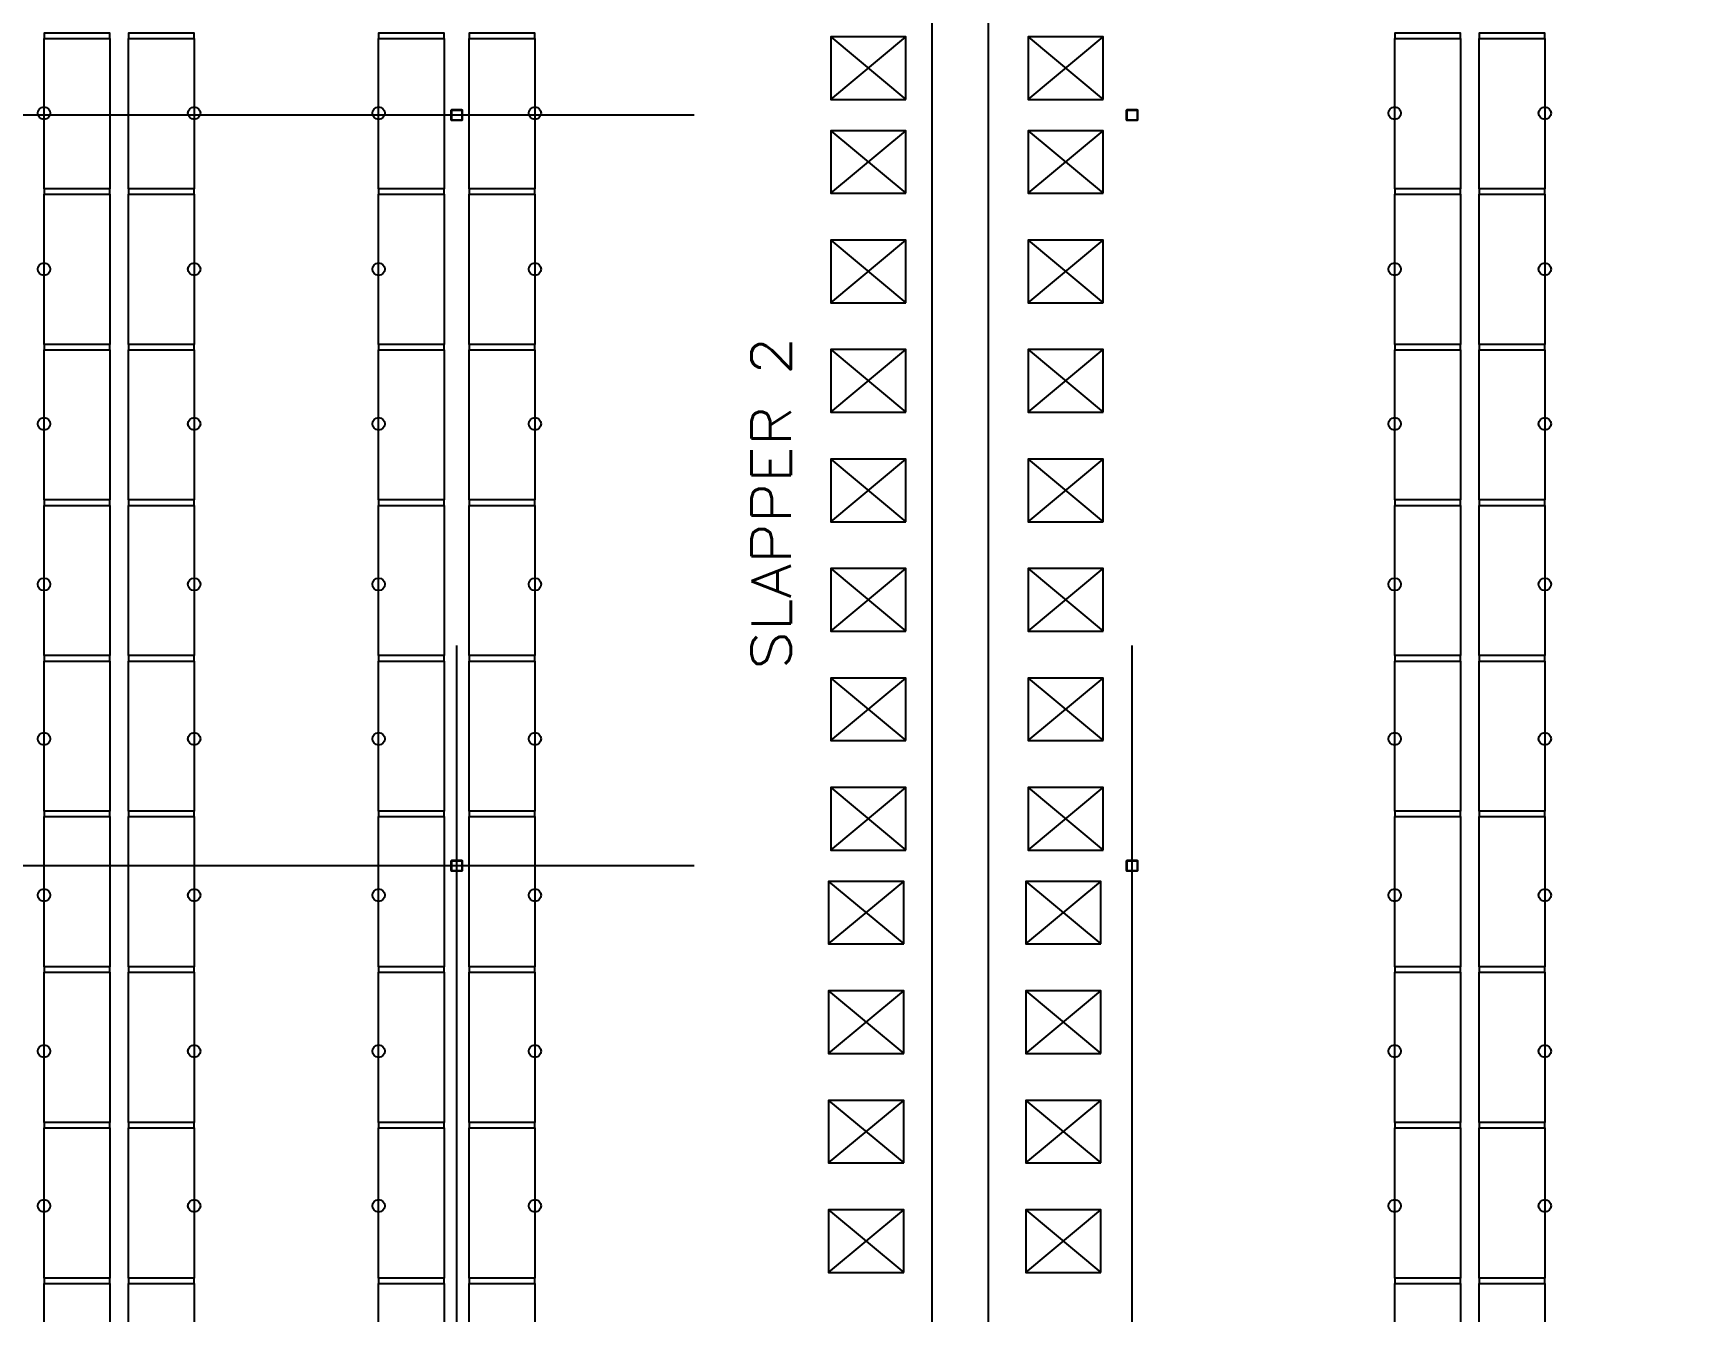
# Model space of a CAD drawing. Header units: millimetres. Extents: x 626570 to 643256, y 6233 to 11343.
# Drawn here: x 634601 to 635661, y 8201 to 9019 of the extents above; entities that cross this region are included whole.
import ezdxf

# ---------------------------------------------------------------- set-up
doc = ezdxf.new("R2010")
doc.units = ezdxf.units.MM
doc.header["$LTSCALE"] = 4000
doc.header["$MEASUREMENT"] = 0
doc.linetypes.add('DASHDOT', pattern=[1, 0.5, -0.25, 0, -0.25])
for name, color, linetype in [('45', 4, 'CONTINUOUS'), ('BEAMS', 170, 'CONTINUOUS'), ('DEPAL2', 4, 'CONTINUOUS'), ('FRAMES', 170, 'CONTINUOUS'), ('LIGHTS', 50, 'CONTINUOUS'), ('MASTERFOUNDATION_1', 4, 'DASHDOT'), ('MASTERFOUNDATION_25', 7, 'CONTINUOUS'), ('TEXT-RED', 4, 'CONTINUOUS')]:
    doc.layers.add(name, color=color, linetype=linetype)
doc.styles.add('F0', font='romans.shx', dxfattribs={"height": 0.2})

msp = doc.modelspace()

# ---------------------------------------------------------------- linework, layer by layer
at = {"layer": '45', "linetype": 'Continuous'}
for p, q in [((635111.2, 9016.6), (635159.2, 8976.6)), ((635111.2, 8976.6), (635159.2, 9016.6)), ((635237.4, 9016.6), (635285.4, 8976.6)), ((635237.4, 8976.6), (635285.4, 9016.6)), ((635111.2, 8956.6), (635159.2, 8916.6)), ((635111.2, 8916.6), (635159.2, 8956.6)), ((635237.4, 8956.6), (635285.4, 8916.6)), ((635237.4, 8916.6), (635285.4, 8956.6)), ((635111.2, 8886.6), (635159.2, 8846.6)), ((635111.2, 8846.6), (635159.2, 8886.6)), ((635237.4, 8886.6), (635285.4, 8846.6)), ((635237.4, 8846.6), (635285.4, 8886.6)), ((635111.2, 8816.6), (635159.2, 8776.6)), ((635111.2, 8776.6), (635159.2, 8816.6)), ((635237.4, 8816.6), (635285.4, 8776.6)), ((635237.4, 8776.6), (635285.4, 8816.6)), ((635111.2, 8746.6), (635159.2, 8706.6)), ((635111.2, 8706.6), (635159.2, 8746.6)), ((635237.4, 8746.6), (635285.4, 8706.6)), ((635237.4, 8706.6), (635285.4, 8746.6)), ((635111.2, 8676.6), (635159.2, 8636.6)), ((635111.2, 8636.6), (635159.2, 8676.6)), ((635237.4, 8676.6), (635285.4, 8636.6)), ((635237.4, 8636.6), (635285.4, 8676.6)), ((635111.2, 8606.6), (635159.2, 8566.6)), ((635111.2, 8566.6), (635159.2, 8606.6)), ((635237.4, 8606.6), (635285.4, 8566.6)), ((635237.4, 8566.6), (635285.4, 8606.6)), ((635111.2, 8536.6), (635159.2, 8496.6)), ((635111.2, 8496.6), (635159.2, 8536.6)), ((635237.4, 8536.6), (635285.4, 8496.6)), ((635237.4, 8496.6), (635285.4, 8536.6)), ((635109.8, 8476.6), (635157.8, 8436.6)), ((635109.8, 8436.6), (635157.8, 8476.6)), ((635236, 8476.6), (635284, 8436.6)), ((635236, 8436.6), (635284, 8476.6)), ((635109.8, 8406.6), (635157.8, 8366.6)), ((635109.8, 8366.6), (635157.8, 8406.6)), ((635236, 8406.6), (635284, 8366.6)), ((635236, 8366.6), (635284, 8406.6)), ((635109.8, 8336.6), (635157.8, 8296.6)), ((635109.8, 8296.6), (635157.8, 8336.6)), ((635236, 8336.6), (635284, 8296.6)), ((635236, 8296.6), (635284, 8336.6)), ((635109.8, 8266.6), (635157.8, 8226.6)), ((635109.8, 8226.6), (635157.8, 8266.6)), ((635236, 8266.6), (635284, 8226.6)), ((635236, 8226.6), (635284, 8266.6))]:
    msp.add_line(p, q, dxfattribs=at)
at = {"layer": '45', "linetype": 'Continuous', "flags": 128}
for points in [[(635159.2, 8976.6), (635159.2, 9016.6), (635111.2, 9016.6), (635111.2, 8976.6), (635159.2, 8976.6)], [(635285.4, 8976.6), (635285.4, 9016.6), (635237.4, 9016.6), (635237.4, 8976.6), (635285.4, 8976.6)], [(635159.2, 8916.6), (635159.2, 8956.6), (635111.2, 8956.6), (635111.2, 8916.6), (635159.2, 8916.6)], [(635285.4, 8916.6), (635285.4, 8956.6), (635237.4, 8956.6), (635237.4, 8916.6), (635285.4, 8916.6)], [(635159.2, 8846.6), (635159.2, 8886.6), (635111.2, 8886.6), (635111.2, 8846.6), (635159.2, 8846.6)], [(635285.4, 8846.6), (635285.4, 8886.6), (635237.4, 8886.6), (635237.4, 8846.6), (635285.4, 8846.6)], [(635159.2, 8776.6), (635159.2, 8816.6), (635111.2, 8816.6), (635111.2, 8776.6), (635159.2, 8776.6)], [(635285.4, 8776.6), (635285.4, 8816.6), (635237.4, 8816.6), (635237.4, 8776.6), (635285.4, 8776.6)], [(635159.2, 8706.6), (635159.2, 8746.6), (635111.2, 8746.6), (635111.2, 8706.6), (635159.2, 8706.6)], [(635285.4, 8706.6), (635285.4, 8746.6), (635237.4, 8746.6), (635237.4, 8706.6), (635285.4, 8706.6)], [(635159.2, 8636.6), (635159.2, 8676.6), (635111.2, 8676.6), (635111.2, 8636.6), (635159.2, 8636.6)], [(635285.4, 8636.6), (635285.4, 8676.6), (635237.4, 8676.6), (635237.4, 8636.6), (635285.4, 8636.6)], [(635159.2, 8566.6), (635159.2, 8606.6), (635111.2, 8606.6), (635111.2, 8566.6), (635159.2, 8566.6)], [(635285.4, 8566.6), (635285.4, 8606.6), (635237.4, 8606.6), (635237.4, 8566.6), (635285.4, 8566.6)], [(635159.2, 8496.6), (635159.2, 8536.6), (635111.2, 8536.6), (635111.2, 8496.6), (635159.2, 8496.6)], [(635285.4, 8496.6), (635285.4, 8536.6), (635237.4, 8536.6), (635237.4, 8496.6), (635285.4, 8496.6)], [(635157.8, 8436.6), (635157.8, 8476.6), (635109.8, 8476.6), (635109.8, 8436.6), (635157.8, 8436.6)], [(635284, 8436.6), (635284, 8476.6), (635236, 8476.6), (635236, 8436.6), (635284, 8436.6)], [(635157.8, 8366.6), (635157.8, 8406.6), (635109.8, 8406.6), (635109.8, 8366.6), (635157.8, 8366.6)], [(635284, 8366.6), (635284, 8406.6), (635236, 8406.6), (635236, 8366.6), (635284, 8366.6)], [(635157.8, 8296.6), (635157.8, 8336.6), (635109.8, 8336.6), (635109.8, 8296.6), (635157.8, 8296.6)], [(635284, 8296.6), (635284, 8336.6), (635236, 8336.6), (635236, 8296.6), (635284, 8296.6)], [(635157.8, 8226.6), (635157.8, 8266.6), (635109.8, 8266.6), (635109.8, 8226.6), (635157.8, 8226.6)], [(635284, 8226.6), (635284, 8266.6), (635236, 8266.6), (635236, 8226.6), (635284, 8226.6)]]:
    msp.add_lwpolyline(points, close=True, dxfattribs=at)
at = {"layer": 'BEAMS', "linetype": 'Continuous'}
for p, q in [((634607.9, 8919.5), (634607.9, 9015.5)), ((634649.9, 9015.5), (634649.9, 8919.5)), ((634661.9, 8919.5), (634661.9, 9015.5)), ((634703.9, 9015.5), (634703.9, 8919.5)), ((634821.9, 8919.5), (634821.9, 9015.5)), ((634863.9, 9015.5), (634863.9, 8919.5)), ((634879.9, 8919.5), (634879.9, 9015.5)), ((634921.9, 9015.5), (634921.9, 8919.5)), ((635471.9, 8919.5), (635471.9, 9015.5)), ((635513.9, 9015.5), (635513.9, 8919.5)), ((635525.9, 8919.5), (635525.9, 9015.5)), ((635567.9, 9015.5), (635567.9, 8919.5)), ((634607.9, 8820), (634607.9, 8916)), ((634649.9, 8916), (634649.9, 8820)), ((634661.9, 8820), (634661.9, 8916)), ((634703.9, 8916), (634703.9, 8820)), ((634821.9, 8820), (634821.9, 8916)), ((634863.9, 8916), (634863.9, 8820)), ((634879.9, 8820), (634879.9, 8916)), ((634921.9, 8916), (634921.9, 8820)), ((635471.9, 8820), (635471.9, 8916)), ((635513.9, 8916), (635513.9, 8820)), ((635525.9, 8820), (635525.9, 8916)), ((635567.9, 8916), (635567.9, 8820)), ((634607.9, 8720.5), (634607.9, 8816.5)), ((634649.9, 8816.5), (634649.9, 8720.5)), ((634661.9, 8720.5), (634661.9, 8816.5)), ((634703.9, 8816.5), (634703.9, 8720.5)), ((634821.9, 8720.5), (634821.9, 8816.5)), ((634863.9, 8816.5), (634863.9, 8720.5)), ((634879.9, 8720.5), (634879.9, 8816.5)), ((634921.9, 8816.5), (634921.9, 8720.5)), ((635471.9, 8720.5), (635471.9, 8816.5)), ((635513.9, 8816.5), (635513.9, 8720.5)), ((635525.9, 8720.5), (635525.9, 8816.5)), ((635567.9, 8816.5), (635567.9, 8720.5)), ((634607.9, 8621), (634607.9, 8717)), ((634649.9, 8717), (634649.9, 8621)), ((634661.9, 8621), (634661.9, 8717)), ((634703.9, 8717), (634703.9, 8621)), ((634821.9, 8621), (634821.9, 8717)), ((634863.9, 8717), (634863.9, 8621)), ((634879.9, 8621), (634879.9, 8717)), ((634921.9, 8717), (634921.9, 8621)), ((635471.9, 8621), (635471.9, 8717)), ((635513.9, 8717), (635513.9, 8621)), ((635525.9, 8621), (635525.9, 8717)), ((635567.9, 8717), (635567.9, 8621)), ((634607.9, 8521.5), (634607.9, 8617.5)), ((634649.9, 8617.5), (634649.9, 8521.5)), ((634661.9, 8521.5), (634661.9, 8617.5)), ((634703.9, 8617.5), (634703.9, 8521.5)), ((634821.9, 8521.5), (634821.9, 8617.5)), ((634863.9, 8617.5), (634863.9, 8521.5)), ((634879.9, 8521.5), (634879.9, 8617.5)), ((634921.9, 8617.5), (634921.9, 8521.5)), ((635471.9, 8521.5), (635471.9, 8617.5)), ((635513.9, 8617.5), (635513.9, 8521.5)), ((635525.9, 8521.5), (635525.9, 8617.5)), ((635567.9, 8617.5), (635567.9, 8521.5)), ((634607.9, 8422), (634607.9, 8518)), ((634649.9, 8518), (634649.9, 8422)), ((634661.9, 8422), (634661.9, 8518)), ((634703.9, 8518), (634703.9, 8422)), ((634821.9, 8422), (634821.9, 8518)), ((634863.9, 8518), (634863.9, 8422)), ((634879.9, 8422), (634879.9, 8518)), ((634921.9, 8518), (634921.9, 8422)), ((635471.9, 8422), (635471.9, 8518)), ((635513.9, 8518), (635513.9, 8422)), ((635525.9, 8422), (635525.9, 8518)), ((635567.9, 8518), (635567.9, 8422)), ((634607.9, 8322.5), (634607.9, 8418.5)), ((634649.9, 8418.5), (634649.9, 8322.5)), ((634661.9, 8322.5), (634661.9, 8418.5)), ((634703.9, 8418.5), (634703.9, 8322.5)), ((634821.9, 8322.5), (634821.9, 8418.5)), ((634863.9, 8418.5), (634863.9, 8322.5)), ((634879.9, 8322.5), (634879.9, 8418.5)), ((634921.9, 8418.5), (634921.9, 8322.5)), ((635471.9, 8322.5), (635471.9, 8418.5)), ((635513.9, 8418.5), (635513.9, 8322.5)), ((635525.9, 8322.5), (635525.9, 8418.5)), ((635567.9, 8418.5), (635567.9, 8322.5)), ((634607.9, 8223), (634607.9, 8319)), ((634649.9, 8319), (634649.9, 8223)), ((634661.9, 8223), (634661.9, 8319)), ((634703.9, 8319), (634703.9, 8223)), ((634821.9, 8223), (634821.9, 8319)), ((634863.9, 8319), (634863.9, 8223)), ((634879.9, 8223), (634879.9, 8319)), ((634921.9, 8319), (634921.9, 8223)), ((635471.9, 8223), (635471.9, 8319)), ((635513.9, 8319), (635513.9, 8223)), ((635525.9, 8223), (635525.9, 8319)), ((635567.9, 8319), (635567.9, 8223)), ((634607.9, 8123.5), (634607.9, 8219.5)), ((634649.9, 8219.5), (634649.9, 8123.5)), ((634661.9, 8123.5), (634661.9, 8219.5)), ((634703.9, 8219.5), (634703.9, 8123.5)), ((634821.9, 8123.5), (634821.9, 8219.5)), ((634863.9, 8219.5), (634863.9, 8123.5)), ((634879.9, 8123.5), (634879.9, 8219.5)), ((634921.9, 8219.5), (634921.9, 8123.5)), ((635471.9, 8123.5), (635471.9, 8219.5)), ((635513.9, 8219.5), (635513.9, 8123.5)), ((635525.9, 8123.5), (635525.9, 8219.5)), ((635567.9, 8219.5), (635567.9, 8123.5))]:
    msp.add_line(p, q, dxfattribs=at)
at = {"layer": 'DEPAL2', "ltscale": 0.25}
for p, q in [((635175.8, 9644.8), (635175.8, 7937.8)), ((635212, 7937.8), (635212, 9644.8))]:
    msp.add_line(p, q, dxfattribs=at)
at = {"layer": 'FRAMES', "linetype": 'Continuous', "flags": 128}
for points in [[(634607.9, 9015.5), (634649.9, 9015.5), (634649.9, 9019), (634607.9, 9019), (634607.9, 9015.5)], [(634661.9, 9015.5), (634703.9, 9015.5), (634703.9, 9019), (634661.9, 9019), (634661.9, 9015.5)], [(634821.9, 9015.5), (634863.9, 9015.5), (634863.9, 9019), (634821.9, 9019), (634821.9, 9015.5)], [(634879.9, 9015.5), (634921.9, 9015.5), (634921.9, 9019), (634879.9, 9019), (634879.9, 9015.5)], [(635471.9, 9015.5), (635513.9, 9015.5), (635513.9, 9019), (635471.9, 9019), (635471.9, 9015.5)], [(635525.9, 9015.5), (635567.9, 9015.5), (635567.9, 9019), (635525.9, 9019), (635525.9, 9015.5)], [(634607.9, 8916), (634649.9, 8916), (634649.9, 8919.5), (634607.9, 8919.5), (634607.9, 8916)], [(634661.9, 8916), (634703.9, 8916), (634703.9, 8919.5), (634661.9, 8919.5), (634661.9, 8916)], [(634821.9, 8916), (634863.9, 8916), (634863.9, 8919.5), (634821.9, 8919.5), (634821.9, 8916)], [(634879.9, 8916), (634921.9, 8916), (634921.9, 8919.5), (634879.9, 8919.5), (634879.9, 8916)], [(635471.9, 8916), (635513.9, 8916), (635513.9, 8919.5), (635471.9, 8919.5), (635471.9, 8916)], [(635525.9, 8916), (635567.9, 8916), (635567.9, 8919.5), (635525.9, 8919.5), (635525.9, 8916)], [(634607.9, 8816.5), (634649.9, 8816.5), (634649.9, 8820), (634607.9, 8820), (634607.9, 8816.5)], [(634661.9, 8816.5), (634703.9, 8816.5), (634703.9, 8820), (634661.9, 8820), (634661.9, 8816.5)], [(634821.9, 8816.5), (634863.9, 8816.5), (634863.9, 8820), (634821.9, 8820), (634821.9, 8816.5)], [(634879.9, 8816.5), (634921.9, 8816.5), (634921.9, 8820), (634879.9, 8820), (634879.9, 8816.5)], [(635471.9, 8816.5), (635513.9, 8816.5), (635513.9, 8820), (635471.9, 8820), (635471.9, 8816.5)], [(635525.9, 8816.5), (635567.9, 8816.5), (635567.9, 8820), (635525.9, 8820), (635525.9, 8816.5)], [(634607.9, 8717), (634649.9, 8717), (634649.9, 8720.5), (634607.9, 8720.5), (634607.9, 8717)], [(634661.9, 8717), (634703.9, 8717), (634703.9, 8720.5), (634661.9, 8720.5), (634661.9, 8717)], [(634821.9, 8717), (634863.9, 8717), (634863.9, 8720.5), (634821.9, 8720.5), (634821.9, 8717)], [(634879.9, 8717), (634921.9, 8717), (634921.9, 8720.5), (634879.9, 8720.5), (634879.9, 8717)], [(635471.9, 8717), (635513.9, 8717), (635513.9, 8720.5), (635471.9, 8720.5), (635471.9, 8717)], [(635525.9, 8717), (635567.9, 8717), (635567.9, 8720.5), (635525.9, 8720.5), (635525.9, 8717)], [(634607.9, 8617.5), (634649.9, 8617.5), (634649.9, 8621), (634607.9, 8621), (634607.9, 8617.5)], [(634661.9, 8617.5), (634703.9, 8617.5), (634703.9, 8621), (634661.9, 8621), (634661.9, 8617.5)], [(634821.9, 8617.5), (634863.9, 8617.5), (634863.9, 8621), (634821.9, 8621), (634821.9, 8617.5)], [(634879.9, 8617.5), (634921.9, 8617.5), (634921.9, 8621), (634879.9, 8621), (634879.9, 8617.5)], [(635471.9, 8617.5), (635513.9, 8617.5), (635513.9, 8621), (635471.9, 8621), (635471.9, 8617.5)], [(635525.9, 8617.5), (635567.9, 8617.5), (635567.9, 8621), (635525.9, 8621), (635525.9, 8617.5)], [(634607.9, 8518), (634649.9, 8518), (634649.9, 8521.5), (634607.9, 8521.5), (634607.9, 8518)], [(634661.9, 8518), (634703.9, 8518), (634703.9, 8521.5), (634661.9, 8521.5), (634661.9, 8518)], [(634821.9, 8518), (634863.9, 8518), (634863.9, 8521.5), (634821.9, 8521.5), (634821.9, 8518)], [(634879.9, 8518), (634921.9, 8518), (634921.9, 8521.5), (634879.9, 8521.5), (634879.9, 8518)], [(635471.9, 8518), (635513.9, 8518), (635513.9, 8521.5), (635471.9, 8521.5), (635471.9, 8518)], [(635525.9, 8518), (635567.9, 8518), (635567.9, 8521.5), (635525.9, 8521.5), (635525.9, 8518)], [(634607.9, 8418.5), (634649.9, 8418.5), (634649.9, 8422), (634607.9, 8422), (634607.9, 8418.5)], [(634661.9, 8418.5), (634703.9, 8418.5), (634703.9, 8422), (634661.9, 8422), (634661.9, 8418.5)], [(634821.9, 8418.5), (634863.9, 8418.5), (634863.9, 8422), (634821.9, 8422), (634821.9, 8418.5)], [(634879.9, 8418.5), (634921.9, 8418.5), (634921.9, 8422), (634879.9, 8422), (634879.9, 8418.5)], [(635471.9, 8418.5), (635513.9, 8418.5), (635513.9, 8422), (635471.9, 8422), (635471.9, 8418.5)], [(635525.9, 8418.5), (635567.9, 8418.5), (635567.9, 8422), (635525.9, 8422), (635525.9, 8418.5)], [(634607.9, 8319), (634649.9, 8319), (634649.9, 8322.5), (634607.9, 8322.5), (634607.9, 8319)], [(634661.9, 8319), (634703.9, 8319), (634703.9, 8322.5), (634661.9, 8322.5), (634661.9, 8319)], [(634821.9, 8319), (634863.9, 8319), (634863.9, 8322.5), (634821.9, 8322.5), (634821.9, 8319)], [(634879.9, 8319), (634921.9, 8319), (634921.9, 8322.5), (634879.9, 8322.5), (634879.9, 8319)], [(635471.9, 8319), (635513.9, 8319), (635513.9, 8322.5), (635471.9, 8322.5), (635471.9, 8319)], [(635525.9, 8319), (635567.9, 8319), (635567.9, 8322.5), (635525.9, 8322.5), (635525.9, 8319)], [(634607.9, 8219.5), (634649.9, 8219.5), (634649.9, 8223), (634607.9, 8223), (634607.9, 8219.5)], [(634661.9, 8219.5), (634703.9, 8219.5), (634703.9, 8223), (634661.9, 8223), (634661.9, 8219.5)], [(634821.9, 8219.5), (634863.9, 8219.5), (634863.9, 8223), (634821.9, 8223), (634821.9, 8219.5)], [(634879.9, 8219.5), (634921.9, 8219.5), (634921.9, 8223), (634879.9, 8223), (634879.9, 8219.5)], [(635471.9, 8219.5), (635513.9, 8219.5), (635513.9, 8223), (635471.9, 8223), (635471.9, 8219.5)], [(635525.9, 8219.5), (635567.9, 8219.5), (635567.9, 8223), (635525.9, 8223), (635525.9, 8219.5)]]:
    msp.add_lwpolyline(points, close=True, dxfattribs=at)
at = {"layer": 'LIGHTS'}
for centre in [(634607.9, 8967.8), (634703.9, 8967.8), (634821.9, 8967.8), (634921.9, 8967.8), (635471.9, 8967.8), (635567.9, 8967.8), (634607.9, 8868.1), (634703.9, 8868.1), (634821.9, 8868.1), (634921.9, 8868.1), (635471.9, 8868.1), (635567.9, 8868.1), (634607.9, 8769.2), (634703.9, 8769.2), (634821.9, 8769.2), (634921.9, 8769.2), (635471.9, 8769.2), (635567.9, 8769.2), (634607.9, 8666.6), (634703.9, 8666.6), (634821.9, 8666.6), (634921.9, 8666.6), (635471.9, 8666.6), (635567.9, 8666.6), (634607.9, 8567.8), (634703.9, 8567.8), (634821.9, 8567.8), (634921.9, 8567.8), (635471.9, 8567.8), (635567.9, 8567.8), (634607.9, 8467.8), (634703.9, 8467.8), (634821.9, 8467.8), (634921.9, 8467.8), (635471.9, 8467.8), (635567.9, 8467.8), (634607.9, 8368.1), (634703.9, 8368.1), (634821.9, 8368.1), (634921.9, 8368.1), (635471.9, 8368.1), (635567.9, 8368.1), (634607.9, 8269.2), (634703.9, 8269.2), (634821.9, 8269.2), (634921.9, 8269.2), (635471.9, 8269.2), (635567.9, 8269.2)]:
    msp.add_circle(centre, 3.99, dxfattribs=at)
at = {"layer": 'MASTERFOUNDATION_1', "linetype": 'DASHDOT'}
for p, q in [((634871.9, 6627.5), (634871.9, 11123.2)), ((635303.9, 6627.5), (635303.9, 11123.2)), ((643023.9, 8966.6), (626796.6, 8966.6)), ((643023.9, 8486.6), (626795.2, 8486.6))]:
    msp.add_line(p, q, dxfattribs=at)
at = {"layer": 'MASTERFOUNDATION_25', "linetype": 'Continuous', "flags": 128}
for points in [[(634869, 8970.1), (634874.8, 8970.1), (634874.8, 8970.1), (634874.8, 8970.1), (634874.8, 8970.1), (634874.9, 8970.1), (634874.9, 8970.1), (634874.9, 8970.1), (634874.9, 8970.1), (634874.9, 8970.1), (634875, 8970.1), (634875, 8970.1), (634875, 8970.1), (634875, 8970.1), (634875, 8970), (634875.1, 8970), (634875.1, 8970), (634875.1, 8970), (634875.1, 8970), (634875.1, 8970), (634875.2, 8970), (634875.2, 8970), (634875.2, 8969.9), (634875.2, 8969.9), (634875.2, 8969.9), (634875.2, 8969.9), (634875.2, 8969.9), (634875.3, 8969.9), (634875.3, 8969.9), (634875.3, 8969.8), (634875.3, 8969.8), (634875.3, 8969.8), (634875.3, 8969.8), (634875.3, 8969.8), (634875.3, 8969.7), (634875.3, 8969.7), (634875.4, 8969.7), (634875.4, 8969.7), (634875.4, 8969.7), (634875.4, 8969.6), (634875.4, 8969.6), (634875.4, 8969.6), (634875.4, 8969.6), (634875.4, 8969.6), (634875.4, 8969.5), (634875.4, 8969.5), (634875.4, 8969.5), (634875.4, 8963.7), (634875.4, 8963.7), (634875.4, 8963.7), (634875.4, 8963.7), (634875.4, 8963.6), (634875.4, 8963.6), (634875.4, 8963.6), (634875.4, 8963.6), (634875.4, 8963.6), (634875.4, 8963.5), (634875.4, 8963.5), (634875.3, 8963.5), (634875.3, 8963.5), (634875.3, 8963.5), (634875.3, 8963.4), (634875.3, 8963.4), (634875.3, 8963.4), (634875.3, 8963.4), (634875.3, 8963.4), (634875.3, 8963.3), (634875.2, 8963.3), (634875.2, 8963.3), (634875.2, 8963.3), (634875.2, 8963.3), (634875.2, 8963.3), (634875.2, 8963.3), (634875.2, 8963.2), (634875.1, 8963.2), (634875.1, 8963.2), (634875.1, 8963.2), (634875.1, 8963.2), (634875.1, 8963.2), (634875, 8963.2), (634875, 8963.2), (634875, 8963.2), (634875, 8963.1), (634875, 8963.1), (634874.9, 8963.1), (634874.9, 8963.1), (634874.9, 8963.1), (634874.9, 8963.1), (634874.9, 8963.1), (634874.8, 8963.1), (634874.8, 8963.1), (634874.8, 8963.1), (634874.8, 8963.1), (634869, 8963.1), (634869, 8963.1), (634869, 8963.1), (634869, 8963.1), (634868.9, 8963.1), (634868.9, 8963.1), (634868.9, 8963.1), (634868.9, 8963.1), (634868.8, 8963.1), (634868.8, 8963.1), (634868.8, 8963.1), (634868.8, 8963.2), (634868.8, 8963.2), (634868.7, 8963.2), (634868.7, 8963.2), (634868.7, 8963.2), (634868.7, 8963.2), (634868.7, 8963.2), (634868.7, 8963.2), (634868.6, 8963.2), (634868.6, 8963.3), (634868.6, 8963.3), (634868.6, 8963.3), (634868.6, 8963.3), (634868.6, 8963.3), (634868.5, 8963.3), (634868.5, 8963.3), (634868.5, 8963.4), (634868.5, 8963.4), (634868.5, 8963.4), (634868.5, 8963.4), (634868.5, 8963.4), (634868.5, 8963.5), (634868.4, 8963.5), (634868.4, 8963.5), (634868.4, 8963.5), (634868.4, 8963.5), (634868.4, 8963.6), (634868.4, 8963.6), (634868.4, 8963.6), (634868.4, 8963.6), (634868.4, 8963.6), (634868.4, 8963.7), (634868.4, 8963.7), (634868.4, 8963.7), (634868.4, 8963.7), (634868.4, 8969.5), (634868.4, 8969.5), (634868.4, 8969.5), (634868.4, 8969.6), (634868.4, 8969.6), (634868.4, 8969.6), (634868.4, 8969.6), (634868.4, 8969.6), (634868.4, 8969.7), (634868.4, 8969.7), (634868.4, 8969.7), (634868.4, 8969.7), (634868.4, 8969.7), (634868.5, 8969.8), (634868.5, 8969.8), (634868.5, 8969.8), (634868.5, 8969.8), (634868.5, 8969.8), (634868.5, 8969.9), (634868.5, 8969.9), (634868.5, 8969.9), (634868.6, 8969.9), (634868.6, 8969.9), (634868.6, 8969.9), (634868.6, 8969.9), (634868.6, 8970), (634868.6, 8970), (634868.7, 8970), (634868.7, 8970), (634868.7, 8970), (634868.7, 8970), (634868.7, 8970), (634868.7, 8970), (634868.8, 8970.1), (634868.8, 8970.1), (634868.8, 8970.1), (634868.8, 8970.1), (634868.8, 8970.1), (634868.9, 8970.1), (634868.9, 8970.1), (634868.9, 8970.1), (634868.9, 8970.1), (634869, 8970.1), (634869, 8970.1), (634869, 8970.1), (634869, 8970.1)], [(634869, 8969.8), (634874.8, 8969.8), (634874.8, 8969.8), (634874.8, 8969.8), (634874.8, 8969.8), (634874.8, 8969.8), (634874.8, 8969.8), (634874.8, 8969.8), (634874.8, 8969.8), (634874.9, 8969.8), (634874.9, 8969.8), (634874.9, 8969.8), (634874.9, 8969.8), (634874.9, 8969.8), (634874.9, 8969.8), (634874.9, 8969.8), (634874.9, 8969.8), (634874.9, 8969.7), (634874.9, 8969.7), (634875, 8969.7), (634875, 8969.7), (634875, 8969.7), (634875, 8969.7), (634875, 8969.7), (634875, 8969.7), (634875, 8969.7), (634875, 8969.7), (634875, 8969.7), (634875, 8969.7), (634875, 8969.7), (634875, 8969.7), (634875, 8969.6), (634875, 8969.6), (634875.1, 8969.6), (634875.1, 8969.6), (634875.1, 8969.6), (634875.1, 8969.6), (634875.1, 8969.6), (634875.1, 8969.6), (634875.1, 8969.6), (634875.1, 8969.6), (634875.1, 8969.5), (634875.1, 8969.5), (634875.1, 8969.5), (634875.1, 8969.5), (634875.1, 8969.5), (634875.1, 8969.5), (634875.1, 8963.7), (634875.1, 8963.7), (634875.1, 8963.7), (634875.1, 8963.7), (634875.1, 8963.7), (634875.1, 8963.7), (634875.1, 8963.7), (634875.1, 8963.7), (634875.1, 8963.6), (634875.1, 8963.6), (634875.1, 8963.6), (634875.1, 8963.6), (634875.1, 8963.6), (634875.1, 8963.6), (634875, 8963.6), (634875, 8963.6), (634875, 8963.6), (634875, 8963.6), (634875, 8963.5), (634875, 8963.5), (634875, 8963.5), (634875, 8963.5), (634875, 8963.5), (634875, 8963.5), (634875, 8963.5), (634875, 8963.5), (634875, 8963.5), (634875, 8963.5), (634874.9, 8963.5), (634874.9, 8963.5), (634874.9, 8963.5), (634874.9, 8963.5), (634874.9, 8963.5), (634874.9, 8963.4), (634874.9, 8963.4), (634874.9, 8963.4), (634874.9, 8963.4), (634874.9, 8963.4), (634874.8, 8963.4), (634874.8, 8963.4), (634874.8, 8963.4), (634874.8, 8963.4), (634874.8, 8963.4), (634874.8, 8963.4), (634874.8, 8963.4), (634874.8, 8963.4), (634869, 8963.4), (634869, 8963.4), (634869, 8963.4), (634869, 8963.4), (634869, 8963.4), (634869, 8963.4), (634869, 8963.4), (634868.9, 8963.4), (634868.9, 8963.4), (634868.9, 8963.4), (634868.9, 8963.4), (634868.9, 8963.4), (634868.9, 8963.4), (634868.9, 8963.5), (634868.9, 8963.5), (634868.9, 8963.5), (634868.9, 8963.5), (634868.8, 8963.5), (634868.8, 8963.5), (634868.8, 8963.5), (634868.8, 8963.5), (634868.8, 8963.5), (634868.8, 8963.5), (634868.8, 8963.5), (634868.8, 8963.5), (634868.8, 8963.5), (634868.8, 8963.5), (634868.8, 8963.5), (634868.8, 8963.6), (634868.8, 8963.6), (634868.7, 8963.6), (634868.7, 8963.6), (634868.7, 8963.6), (634868.7, 8963.6), (634868.7, 8963.6), (634868.7, 8963.6), (634868.7, 8963.6), (634868.7, 8963.6), (634868.7, 8963.7), (634868.7, 8963.7), (634868.7, 8963.7), (634868.7, 8963.7), (634868.7, 8963.7), (634868.7, 8963.7), (634868.7, 8963.7), (634868.7, 8963.7), (634868.7, 8969.5), (634868.7, 8969.5), (634868.7, 8969.5), (634868.7, 8969.5), (634868.7, 8969.5), (634868.7, 8969.5), (634868.7, 8969.6), (634868.7, 8969.6), (634868.7, 8969.6), (634868.7, 8969.6), (634868.7, 8969.6), (634868.7, 8969.6), (634868.7, 8969.6), (634868.7, 8969.6), (634868.7, 8969.6), (634868.7, 8969.6), (634868.8, 8969.7), (634868.8, 8969.7), (634868.8, 8969.7), (634868.8, 8969.7), (634868.8, 8969.7), (634868.8, 8969.7), (634868.8, 8969.7), (634868.8, 8969.7), (634868.8, 8969.7), (634868.8, 8969.7), (634868.8, 8969.7), (634868.8, 8969.7), (634868.8, 8969.7), (634868.9, 8969.7), (634868.9, 8969.8), (634868.9, 8969.8), (634868.9, 8969.8), (634868.9, 8969.8), (634868.9, 8969.8), (634868.9, 8969.8), (634868.9, 8969.8), (634868.9, 8969.8), (634868.9, 8969.8), (634869, 8969.8), (634869, 8969.8), (634869, 8969.8), (634869, 8969.8), (634869, 8969.8), (634869, 8969.8), (634869, 8969.8)], [(635301, 8970.1), (635306.8, 8970.1), (635306.8, 8970.1), (635306.8, 8970.1), (635306.8, 8970.1), (635306.9, 8970.1), (635306.9, 8970.1), (635306.9, 8970.1), (635306.9, 8970.1), (635307, 8970.1), (635307, 8970.1), (635307, 8970.1), (635307, 8970.1), (635307, 8970.1), (635307.1, 8970), (635307.1, 8970), (635307.1, 8970), (635307.1, 8970), (635307.1, 8970), (635307.1, 8970), (635307.2, 8970), (635307.2, 8970), (635307.2, 8969.9), (635307.2, 8969.9), (635307.2, 8969.9), (635307.2, 8969.9), (635307.3, 8969.9), (635307.3, 8969.9), (635307.3, 8969.9), (635307.3, 8969.8), (635307.3, 8969.8), (635307.3, 8969.8), (635307.3, 8969.8), (635307.3, 8969.8), (635307.3, 8969.7), (635307.4, 8969.7), (635307.4, 8969.7), (635307.4, 8969.7), (635307.4, 8969.7), (635307.4, 8969.6), (635307.4, 8969.6), (635307.4, 8969.6), (635307.4, 8969.6), (635307.4, 8969.6), (635307.4, 8969.5), (635307.4, 8969.5), (635307.4, 8969.5), (635307.4, 8963.7), (635307.4, 8963.7), (635307.4, 8963.7), (635307.4, 8963.7), (635307.4, 8963.6), (635307.4, 8963.6), (635307.4, 8963.6), (635307.4, 8963.6), (635307.4, 8963.6), (635307.4, 8963.5), (635307.4, 8963.5), (635307.4, 8963.5), (635307.3, 8963.5), (635307.3, 8963.5), (635307.3, 8963.4), (635307.3, 8963.4), (635307.3, 8963.4), (635307.3, 8963.4), (635307.3, 8963.4), (635307.3, 8963.3), (635307.3, 8963.3), (635307.2, 8963.3), (635307.2, 8963.3), (635307.2, 8963.3), (635307.2, 8963.3), (635307.2, 8963.3), (635307.2, 8963.2), (635307.1, 8963.2), (635307.1, 8963.2), (635307.1, 8963.2), (635307.1, 8963.2), (635307.1, 8963.2), (635307.1, 8963.2), (635307, 8963.2), (635307, 8963.2), (635307, 8963.1), (635307, 8963.1), (635307, 8963.1), (635306.9, 8963.1), (635306.9, 8963.1), (635306.9, 8963.1), (635306.9, 8963.1), (635306.8, 8963.1), (635306.8, 8963.1), (635306.8, 8963.1), (635306.8, 8963.1), (635301, 8963.1), (635301, 8963.1), (635301, 8963.1), (635301, 8963.1), (635300.9, 8963.1), (635300.9, 8963.1), (635300.9, 8963.1), (635300.9, 8963.1), (635300.9, 8963.1), (635300.8, 8963.1), (635300.8, 8963.1), (635300.8, 8963.2), (635300.8, 8963.2), (635300.8, 8963.2), (635300.7, 8963.2), (635300.7, 8963.2), (635300.7, 8963.2), (635300.7, 8963.2), (635300.7, 8963.2), (635300.6, 8963.2), (635300.6, 8963.3), (635300.6, 8963.3), (635300.6, 8963.3), (635300.6, 8963.3), (635300.6, 8963.3), (635300.5, 8963.3), (635300.5, 8963.3), (635300.5, 8963.4), (635300.5, 8963.4), (635300.5, 8963.4), (635300.5, 8963.4), (635300.5, 8963.4), (635300.5, 8963.5), (635300.5, 8963.5), (635300.4, 8963.5), (635300.4, 8963.5), (635300.4, 8963.5), (635300.4, 8963.6), (635300.4, 8963.6), (635300.4, 8963.6), (635300.4, 8963.6), (635300.4, 8963.6), (635300.4, 8963.7), (635300.4, 8963.7), (635300.4, 8963.7), (635300.4, 8963.7), (635300.4, 8969.5), (635300.4, 8969.5), (635300.4, 8969.5), (635300.4, 8969.6), (635300.4, 8969.6), (635300.4, 8969.6), (635300.4, 8969.6), (635300.4, 8969.6), (635300.4, 8969.7), (635300.4, 8969.7), (635300.4, 8969.7), (635300.4, 8969.7), (635300.5, 8969.7), (635300.5, 8969.8), (635300.5, 8969.8), (635300.5, 8969.8), (635300.5, 8969.8), (635300.5, 8969.8), (635300.5, 8969.9), (635300.5, 8969.9), (635300.5, 8969.9), (635300.6, 8969.9), (635300.6, 8969.9), (635300.6, 8969.9), (635300.6, 8969.9), (635300.6, 8970), (635300.6, 8970), (635300.7, 8970), (635300.7, 8970), (635300.7, 8970), (635300.7, 8970), (635300.7, 8970), (635300.8, 8970), (635300.8, 8970.1), (635300.8, 8970.1), (635300.8, 8970.1), (635300.8, 8970.1), (635300.9, 8970.1), (635300.9, 8970.1), (635300.9, 8970.1), (635300.9, 8970.1), (635300.9, 8970.1), (635301, 8970.1), (635301, 8970.1), (635301, 8970.1), (635301, 8970.1)], [(635301, 8969.8), (635306.8, 8969.8), (635306.8, 8969.8), (635306.8, 8969.8), (635306.8, 8969.8), (635306.8, 8969.8), (635306.8, 8969.8), (635306.8, 8969.8), (635306.9, 8969.8), (635306.9, 8969.8), (635306.9, 8969.8), (635306.9, 8969.8), (635306.9, 8969.8), (635306.9, 8969.8), (635306.9, 8969.8), (635306.9, 8969.8), (635306.9, 8969.8), (635306.9, 8969.7), (635307, 8969.7), (635307, 8969.7), (635307, 8969.7), (635307, 8969.7), (635307, 8969.7), (635307, 8969.7), (635307, 8969.7), (635307, 8969.7), (635307, 8969.7), (635307, 8969.7), (635307, 8969.7), (635307, 8969.7), (635307, 8969.7), (635307, 8969.6), (635307.1, 8969.6), (635307.1, 8969.6), (635307.1, 8969.6), (635307.1, 8969.6), (635307.1, 8969.6), (635307.1, 8969.6), (635307.1, 8969.6), (635307.1, 8969.6), (635307.1, 8969.6), (635307.1, 8969.5), (635307.1, 8969.5), (635307.1, 8969.5), (635307.1, 8969.5), (635307.1, 8969.5), (635307.1, 8969.5), (635307.1, 8963.7), (635307.1, 8963.7), (635307.1, 8963.7), (635307.1, 8963.7), (635307.1, 8963.7), (635307.1, 8963.7), (635307.1, 8963.7), (635307.1, 8963.7), (635307.1, 8963.6), (635307.1, 8963.6), (635307.1, 8963.6), (635307.1, 8963.6), (635307.1, 8963.6), (635307.1, 8963.6), (635307.1, 8963.6), (635307, 8963.6), (635307, 8963.6), (635307, 8963.6), (635307, 8963.5), (635307, 8963.5), (635307, 8963.5), (635307, 8963.5), (635307, 8963.5), (635307, 8963.5), (635307, 8963.5), (635307, 8963.5), (635307, 8963.5), (635307, 8963.5), (635307, 8963.5), (635306.9, 8963.5), (635306.9, 8963.5), (635306.9, 8963.5), (635306.9, 8963.5), (635306.9, 8963.4), (635306.9, 8963.4), (635306.9, 8963.4), (635306.9, 8963.4), (635306.9, 8963.4), (635306.9, 8963.4), (635306.8, 8963.4), (635306.8, 8963.4), (635306.8, 8963.4), (635306.8, 8963.4), (635306.8, 8963.4), (635306.8, 8963.4), (635306.8, 8963.4), (635301, 8963.4), (635301, 8963.4), (635301, 8963.4), (635301, 8963.4), (635301, 8963.4), (635301, 8963.4), (635301, 8963.4), (635300.9, 8963.4), (635300.9, 8963.4), (635300.9, 8963.4), (635300.9, 8963.4), (635300.9, 8963.4), (635300.9, 8963.4), (635300.9, 8963.5), (635300.9, 8963.5), (635300.9, 8963.5), (635300.9, 8963.5), (635300.9, 8963.5), (635300.8, 8963.5), (635300.8, 8963.5), (635300.8, 8963.5), (635300.8, 8963.5), (635300.8, 8963.5), (635300.8, 8963.5), (635300.8, 8963.5), (635300.8, 8963.5), (635300.8, 8963.5), (635300.8, 8963.5), (635300.8, 8963.6), (635300.8, 8963.6), (635300.8, 8963.6), (635300.8, 8963.6), (635300.7, 8963.6), (635300.7, 8963.6), (635300.7, 8963.6), (635300.7, 8963.6), (635300.7, 8963.6), (635300.7, 8963.6), (635300.7, 8963.7), (635300.7, 8963.7), (635300.7, 8963.7), (635300.7, 8963.7), (635300.7, 8963.7), (635300.7, 8963.7), (635300.7, 8963.7), (635300.7, 8963.7), (635300.7, 8969.5), (635300.7, 8969.5), (635300.7, 8969.5), (635300.7, 8969.5), (635300.7, 8969.5), (635300.7, 8969.5), (635300.7, 8969.6), (635300.7, 8969.6), (635300.7, 8969.6), (635300.7, 8969.6), (635300.7, 8969.6), (635300.7, 8969.6), (635300.7, 8969.6), (635300.7, 8969.6), (635300.8, 8969.6), (635300.8, 8969.6), (635300.8, 8969.7), (635300.8, 8969.7), (635300.8, 8969.7), (635300.8, 8969.7), (635300.8, 8969.7), (635300.8, 8969.7), (635300.8, 8969.7), (635300.8, 8969.7), (635300.8, 8969.7), (635300.8, 8969.7), (635300.8, 8969.7), (635300.8, 8969.7), (635300.9, 8969.7), (635300.9, 8969.7), (635300.9, 8969.8), (635300.9, 8969.8), (635300.9, 8969.8), (635300.9, 8969.8), (635300.9, 8969.8), (635300.9, 8969.8), (635300.9, 8969.8), (635300.9, 8969.8), (635300.9, 8969.8), (635301, 8969.8), (635301, 8969.8), (635301, 8969.8), (635301, 8969.8), (635301, 8969.8), (635301, 8969.8), (635301, 8969.8)], [(634869, 8490.1), (634874.8, 8490.1), (634874.8, 8490.1), (634874.8, 8490.1), (634874.8, 8490.1), (634874.9, 8490.1), (634874.9, 8490.1), (634874.9, 8490.1), (634874.9, 8490.1), (634874.9, 8490.1), (634875, 8490.1), (634875, 8490.1), (634875, 8490.1), (634875, 8490.1), (634875, 8490), (634875.1, 8490), (634875.1, 8490), (634875.1, 8490), (634875.1, 8490), (634875.1, 8490), (634875.2, 8490), (634875.2, 8490), (634875.2, 8489.9), (634875.2, 8489.9), (634875.2, 8489.9), (634875.2, 8489.9), (634875.2, 8489.9), (634875.3, 8489.9), (634875.3, 8489.9), (634875.3, 8489.8), (634875.3, 8489.8), (634875.3, 8489.8), (634875.3, 8489.8), (634875.3, 8489.8), (634875.3, 8489.7), (634875.3, 8489.7), (634875.4, 8489.7), (634875.4, 8489.7), (634875.4, 8489.7), (634875.4, 8489.6), (634875.4, 8489.6), (634875.4, 8489.6), (634875.4, 8489.6), (634875.4, 8489.6), (634875.4, 8489.5), (634875.4, 8489.5), (634875.4, 8489.5), (634875.4, 8483.7), (634875.4, 8483.7), (634875.4, 8483.7), (634875.4, 8483.7), (634875.4, 8483.6), (634875.4, 8483.6), (634875.4, 8483.6), (634875.4, 8483.6), (634875.4, 8483.6), (634875.4, 8483.5), (634875.4, 8483.5), (634875.3, 8483.5), (634875.3, 8483.5), (634875.3, 8483.5), (634875.3, 8483.4), (634875.3, 8483.4), (634875.3, 8483.4), (634875.3, 8483.4), (634875.3, 8483.4), (634875.3, 8483.3), (634875.2, 8483.3), (634875.2, 8483.3), (634875.2, 8483.3), (634875.2, 8483.3), (634875.2, 8483.3), (634875.2, 8483.3), (634875.2, 8483.2), (634875.1, 8483.2), (634875.1, 8483.2), (634875.1, 8483.2), (634875.1, 8483.2), (634875.1, 8483.2), (634875, 8483.2), (634875, 8483.2), (634875, 8483.2), (634875, 8483.1), (634875, 8483.1), (634874.9, 8483.1), (634874.9, 8483.1), (634874.9, 8483.1), (634874.9, 8483.1), (634874.9, 8483.1), (634874.8, 8483.1), (634874.8, 8483.1), (634874.8, 8483.1), (634874.8, 8483.1), (634869, 8483.1), (634869, 8483.1), (634869, 8483.1), (634869, 8483.1), (634868.9, 8483.1), (634868.9, 8483.1), (634868.9, 8483.1), (634868.9, 8483.1), (634868.8, 8483.1), (634868.8, 8483.1), (634868.8, 8483.1), (634868.8, 8483.2), (634868.8, 8483.2), (634868.7, 8483.2), (634868.7, 8483.2), (634868.7, 8483.2), (634868.7, 8483.2), (634868.7, 8483.2), (634868.7, 8483.2), (634868.6, 8483.2), (634868.6, 8483.3), (634868.6, 8483.3), (634868.6, 8483.3), (634868.6, 8483.3), (634868.6, 8483.3), (634868.5, 8483.3), (634868.5, 8483.3), (634868.5, 8483.4), (634868.5, 8483.4), (634868.5, 8483.4), (634868.5, 8483.4), (634868.5, 8483.4), (634868.5, 8483.5), (634868.4, 8483.5), (634868.4, 8483.5), (634868.4, 8483.5), (634868.4, 8483.5), (634868.4, 8483.6), (634868.4, 8483.6), (634868.4, 8483.6), (634868.4, 8483.6), (634868.4, 8483.6), (634868.4, 8483.7), (634868.4, 8483.7), (634868.4, 8483.7), (634868.4, 8483.7), (634868.4, 8489.5), (634868.4, 8489.5), (634868.4, 8489.5), (634868.4, 8489.6), (634868.4, 8489.6), (634868.4, 8489.6), (634868.4, 8489.6), (634868.4, 8489.6), (634868.4, 8489.7), (634868.4, 8489.7), (634868.4, 8489.7), (634868.4, 8489.7), (634868.4, 8489.7), (634868.5, 8489.8), (634868.5, 8489.8), (634868.5, 8489.8), (634868.5, 8489.8), (634868.5, 8489.8), (634868.5, 8489.9), (634868.5, 8489.9), (634868.5, 8489.9), (634868.6, 8489.9), (634868.6, 8489.9), (634868.6, 8489.9), (634868.6, 8489.9), (634868.6, 8490), (634868.6, 8490), (634868.7, 8490), (634868.7, 8490), (634868.7, 8490), (634868.7, 8490), (634868.7, 8490), (634868.7, 8490), (634868.8, 8490.1), (634868.8, 8490.1), (634868.8, 8490.1), (634868.8, 8490.1), (634868.8, 8490.1), (634868.9, 8490.1), (634868.9, 8490.1), (634868.9, 8490.1), (634868.9, 8490.1), (634869, 8490.1), (634869, 8490.1), (634869, 8490.1), (634869, 8490.1)], [(634869, 8489.8), (634874.8, 8489.8), (634874.8, 8489.8), (634874.8, 8489.8), (634874.8, 8489.8), (634874.8, 8489.8), (634874.8, 8489.8), (634874.8, 8489.8), (634874.8, 8489.8), (634874.9, 8489.8), (634874.9, 8489.8), (634874.9, 8489.8), (634874.9, 8489.8), (634874.9, 8489.8), (634874.9, 8489.8), (634874.9, 8489.8), (634874.9, 8489.8), (634874.9, 8489.7), (634874.9, 8489.7), (634875, 8489.7), (634875, 8489.7), (634875, 8489.7), (634875, 8489.7), (634875, 8489.7), (634875, 8489.7), (634875, 8489.7), (634875, 8489.7), (634875, 8489.7), (634875, 8489.7), (634875, 8489.7), (634875, 8489.7), (634875, 8489.6), (634875, 8489.6), (634875.1, 8489.6), (634875.1, 8489.6), (634875.1, 8489.6), (634875.1, 8489.6), (634875.1, 8489.6), (634875.1, 8489.6), (634875.1, 8489.6), (634875.1, 8489.6), (634875.1, 8489.5), (634875.1, 8489.5), (634875.1, 8489.5), (634875.1, 8489.5), (634875.1, 8489.5), (634875.1, 8489.5), (634875.1, 8483.7), (634875.1, 8483.7), (634875.1, 8483.7), (634875.1, 8483.7), (634875.1, 8483.7), (634875.1, 8483.7), (634875.1, 8483.7), (634875.1, 8483.7), (634875.1, 8483.6), (634875.1, 8483.6), (634875.1, 8483.6), (634875.1, 8483.6), (634875.1, 8483.6), (634875.1, 8483.6), (634875, 8483.6), (634875, 8483.6), (634875, 8483.6), (634875, 8483.6), (634875, 8483.5), (634875, 8483.5), (634875, 8483.5), (634875, 8483.5), (634875, 8483.5), (634875, 8483.5), (634875, 8483.5), (634875, 8483.5), (634875, 8483.5), (634875, 8483.5), (634874.9, 8483.5), (634874.9, 8483.5), (634874.9, 8483.5), (634874.9, 8483.5), (634874.9, 8483.5), (634874.9, 8483.4), (634874.9, 8483.4), (634874.9, 8483.4), (634874.9, 8483.4), (634874.9, 8483.4), (634874.8, 8483.4), (634874.8, 8483.4), (634874.8, 8483.4), (634874.8, 8483.4), (634874.8, 8483.4), (634874.8, 8483.4), (634874.8, 8483.4), (634874.8, 8483.4), (634869, 8483.4), (634869, 8483.4), (634869, 8483.4), (634869, 8483.4), (634869, 8483.4), (634869, 8483.4), (634869, 8483.4), (634868.9, 8483.4), (634868.9, 8483.4), (634868.9, 8483.4), (634868.9, 8483.4), (634868.9, 8483.4), (634868.9, 8483.4), (634868.9, 8483.5), (634868.9, 8483.5), (634868.9, 8483.5), (634868.9, 8483.5), (634868.8, 8483.5), (634868.8, 8483.5), (634868.8, 8483.5), (634868.8, 8483.5), (634868.8, 8483.5), (634868.8, 8483.5), (634868.8, 8483.5), (634868.8, 8483.5), (634868.8, 8483.5), (634868.8, 8483.5), (634868.8, 8483.5), (634868.8, 8483.6), (634868.8, 8483.6), (634868.7, 8483.6), (634868.7, 8483.6), (634868.7, 8483.6), (634868.7, 8483.6), (634868.7, 8483.6), (634868.7, 8483.6), (634868.7, 8483.6), (634868.7, 8483.6), (634868.7, 8483.7), (634868.7, 8483.7), (634868.7, 8483.7), (634868.7, 8483.7), (634868.7, 8483.7), (634868.7, 8483.7), (634868.7, 8483.7), (634868.7, 8483.7), (634868.7, 8489.5), (634868.7, 8489.5), (634868.7, 8489.5), (634868.7, 8489.5), (634868.7, 8489.5), (634868.7, 8489.5), (634868.7, 8489.6), (634868.7, 8489.6), (634868.7, 8489.6), (634868.7, 8489.6), (634868.7, 8489.6), (634868.7, 8489.6), (634868.7, 8489.6), (634868.7, 8489.6), (634868.7, 8489.6), (634868.7, 8489.6), (634868.8, 8489.7), (634868.8, 8489.7), (634868.8, 8489.7), (634868.8, 8489.7), (634868.8, 8489.7), (634868.8, 8489.7), (634868.8, 8489.7), (634868.8, 8489.7), (634868.8, 8489.7), (634868.8, 8489.7), (634868.8, 8489.7), (634868.8, 8489.7), (634868.8, 8489.7), (634868.9, 8489.7), (634868.9, 8489.8), (634868.9, 8489.8), (634868.9, 8489.8), (634868.9, 8489.8), (634868.9, 8489.8), (634868.9, 8489.8), (634868.9, 8489.8), (634868.9, 8489.8), (634868.9, 8489.8), (634869, 8489.8), (634869, 8489.8), (634869, 8489.8), (634869, 8489.8), (634869, 8489.8), (634869, 8489.8), (634869, 8489.8)], [(635301, 8490.1), (635306.8, 8490.1), (635306.8, 8490.1), (635306.8, 8490.1), (635306.8, 8490.1), (635306.9, 8490.1), (635306.9, 8490.1), (635306.9, 8490.1), (635306.9, 8490.1), (635307, 8490.1), (635307, 8490.1), (635307, 8490.1), (635307, 8490.1), (635307, 8490.1), (635307.1, 8490), (635307.1, 8490), (635307.1, 8490), (635307.1, 8490), (635307.1, 8490), (635307.1, 8490), (635307.2, 8490), (635307.2, 8490), (635307.2, 8489.9), (635307.2, 8489.9), (635307.2, 8489.9), (635307.2, 8489.9), (635307.3, 8489.9), (635307.3, 8489.9), (635307.3, 8489.9), (635307.3, 8489.8), (635307.3, 8489.8), (635307.3, 8489.8), (635307.3, 8489.8), (635307.3, 8489.8), (635307.3, 8489.7), (635307.4, 8489.7), (635307.4, 8489.7), (635307.4, 8489.7), (635307.4, 8489.7), (635307.4, 8489.6), (635307.4, 8489.6), (635307.4, 8489.6), (635307.4, 8489.6), (635307.4, 8489.6), (635307.4, 8489.5), (635307.4, 8489.5), (635307.4, 8489.5), (635307.4, 8483.7), (635307.4, 8483.7), (635307.4, 8483.7), (635307.4, 8483.7), (635307.4, 8483.6), (635307.4, 8483.6), (635307.4, 8483.6), (635307.4, 8483.6), (635307.4, 8483.6), (635307.4, 8483.5), (635307.4, 8483.5), (635307.4, 8483.5), (635307.3, 8483.5), (635307.3, 8483.5), (635307.3, 8483.4), (635307.3, 8483.4), (635307.3, 8483.4), (635307.3, 8483.4), (635307.3, 8483.4), (635307.3, 8483.3), (635307.3, 8483.3), (635307.2, 8483.3), (635307.2, 8483.3), (635307.2, 8483.3), (635307.2, 8483.3), (635307.2, 8483.3), (635307.2, 8483.2), (635307.1, 8483.2), (635307.1, 8483.2), (635307.1, 8483.2), (635307.1, 8483.2), (635307.1, 8483.2), (635307.1, 8483.2), (635307, 8483.2), (635307, 8483.2), (635307, 8483.1), (635307, 8483.1), (635307, 8483.1), (635306.9, 8483.1), (635306.9, 8483.1), (635306.9, 8483.1), (635306.9, 8483.1), (635306.8, 8483.1), (635306.8, 8483.1), (635306.8, 8483.1), (635306.8, 8483.1), (635301, 8483.1), (635301, 8483.1), (635301, 8483.1), (635301, 8483.1), (635300.9, 8483.1), (635300.9, 8483.1), (635300.9, 8483.1), (635300.9, 8483.1), (635300.9, 8483.1), (635300.8, 8483.1), (635300.8, 8483.1), (635300.8, 8483.2), (635300.8, 8483.2), (635300.8, 8483.2), (635300.7, 8483.2), (635300.7, 8483.2), (635300.7, 8483.2), (635300.7, 8483.2), (635300.7, 8483.2), (635300.6, 8483.2), (635300.6, 8483.3), (635300.6, 8483.3), (635300.6, 8483.3), (635300.6, 8483.3), (635300.6, 8483.3), (635300.5, 8483.3), (635300.5, 8483.3), (635300.5, 8483.4), (635300.5, 8483.4), (635300.5, 8483.4), (635300.5, 8483.4), (635300.5, 8483.4), (635300.5, 8483.5), (635300.5, 8483.5), (635300.4, 8483.5), (635300.4, 8483.5), (635300.4, 8483.5), (635300.4, 8483.6), (635300.4, 8483.6), (635300.4, 8483.6), (635300.4, 8483.6), (635300.4, 8483.6), (635300.4, 8483.7), (635300.4, 8483.7), (635300.4, 8483.7), (635300.4, 8483.7), (635300.4, 8489.5), (635300.4, 8489.5), (635300.4, 8489.5), (635300.4, 8489.6), (635300.4, 8489.6), (635300.4, 8489.6), (635300.4, 8489.6), (635300.4, 8489.6), (635300.4, 8489.7), (635300.4, 8489.7), (635300.4, 8489.7), (635300.4, 8489.7), (635300.5, 8489.7), (635300.5, 8489.8), (635300.5, 8489.8), (635300.5, 8489.8), (635300.5, 8489.8), (635300.5, 8489.8), (635300.5, 8489.9), (635300.5, 8489.9), (635300.5, 8489.9), (635300.6, 8489.9), (635300.6, 8489.9), (635300.6, 8489.9), (635300.6, 8489.9), (635300.6, 8490), (635300.6, 8490), (635300.7, 8490), (635300.7, 8490), (635300.7, 8490), (635300.7, 8490), (635300.7, 8490), (635300.8, 8490), (635300.8, 8490.1), (635300.8, 8490.1), (635300.8, 8490.1), (635300.8, 8490.1), (635300.9, 8490.1), (635300.9, 8490.1), (635300.9, 8490.1), (635300.9, 8490.1), (635300.9, 8490.1), (635301, 8490.1), (635301, 8490.1), (635301, 8490.1), (635301, 8490.1)], [(635301, 8489.8), (635306.8, 8489.8), (635306.8, 8489.8), (635306.8, 8489.8), (635306.8, 8489.8), (635306.8, 8489.8), (635306.8, 8489.8), (635306.8, 8489.8), (635306.9, 8489.8), (635306.9, 8489.8), (635306.9, 8489.8), (635306.9, 8489.8), (635306.9, 8489.8), (635306.9, 8489.8), (635306.9, 8489.8), (635306.9, 8489.8), (635306.9, 8489.8), (635306.9, 8489.7), (635307, 8489.7), (635307, 8489.7), (635307, 8489.7), (635307, 8489.7), (635307, 8489.7), (635307, 8489.7), (635307, 8489.7), (635307, 8489.7), (635307, 8489.7), (635307, 8489.7), (635307, 8489.7), (635307, 8489.7), (635307, 8489.7), (635307, 8489.6), (635307.1, 8489.6), (635307.1, 8489.6), (635307.1, 8489.6), (635307.1, 8489.6), (635307.1, 8489.6), (635307.1, 8489.6), (635307.1, 8489.6), (635307.1, 8489.6), (635307.1, 8489.6), (635307.1, 8489.5), (635307.1, 8489.5), (635307.1, 8489.5), (635307.1, 8489.5), (635307.1, 8489.5), (635307.1, 8489.5), (635307.1, 8483.7), (635307.1, 8483.7), (635307.1, 8483.7), (635307.1, 8483.7), (635307.1, 8483.7), (635307.1, 8483.7), (635307.1, 8483.7), (635307.1, 8483.7), (635307.1, 8483.6), (635307.1, 8483.6), (635307.1, 8483.6), (635307.1, 8483.6), (635307.1, 8483.6), (635307.1, 8483.6), (635307.1, 8483.6), (635307, 8483.6), (635307, 8483.6), (635307, 8483.6), (635307, 8483.5), (635307, 8483.5), (635307, 8483.5), (635307, 8483.5), (635307, 8483.5), (635307, 8483.5), (635307, 8483.5), (635307, 8483.5), (635307, 8483.5), (635307, 8483.5), (635307, 8483.5), (635306.9, 8483.5), (635306.9, 8483.5), (635306.9, 8483.5), (635306.9, 8483.5), (635306.9, 8483.4), (635306.9, 8483.4), (635306.9, 8483.4), (635306.9, 8483.4), (635306.9, 8483.4), (635306.9, 8483.4), (635306.8, 8483.4), (635306.8, 8483.4), (635306.8, 8483.4), (635306.8, 8483.4), (635306.8, 8483.4), (635306.8, 8483.4), (635306.8, 8483.4), (635301, 8483.4), (635301, 8483.4), (635301, 8483.4), (635301, 8483.4), (635301, 8483.4), (635301, 8483.4), (635301, 8483.4), (635300.9, 8483.4), (635300.9, 8483.4), (635300.9, 8483.4), (635300.9, 8483.4), (635300.9, 8483.4), (635300.9, 8483.4), (635300.9, 8483.5), (635300.9, 8483.5), (635300.9, 8483.5), (635300.9, 8483.5), (635300.9, 8483.5), (635300.8, 8483.5), (635300.8, 8483.5), (635300.8, 8483.5), (635300.8, 8483.5), (635300.8, 8483.5), (635300.8, 8483.5), (635300.8, 8483.5), (635300.8, 8483.5), (635300.8, 8483.5), (635300.8, 8483.5), (635300.8, 8483.6), (635300.8, 8483.6), (635300.8, 8483.6), (635300.8, 8483.6), (635300.7, 8483.6), (635300.7, 8483.6), (635300.7, 8483.6), (635300.7, 8483.6), (635300.7, 8483.6), (635300.7, 8483.6), (635300.7, 8483.7), (635300.7, 8483.7), (635300.7, 8483.7), (635300.7, 8483.7), (635300.7, 8483.7), (635300.7, 8483.7), (635300.7, 8483.7), (635300.7, 8483.7), (635300.7, 8489.5), (635300.7, 8489.5), (635300.7, 8489.5), (635300.7, 8489.5), (635300.7, 8489.5), (635300.7, 8489.5), (635300.7, 8489.6), (635300.7, 8489.6), (635300.7, 8489.6), (635300.7, 8489.6), (635300.7, 8489.6), (635300.7, 8489.6), (635300.7, 8489.6), (635300.7, 8489.6), (635300.8, 8489.6), (635300.8, 8489.6), (635300.8, 8489.7), (635300.8, 8489.7), (635300.8, 8489.7), (635300.8, 8489.7), (635300.8, 8489.7), (635300.8, 8489.7), (635300.8, 8489.7), (635300.8, 8489.7), (635300.8, 8489.7), (635300.8, 8489.7), (635300.8, 8489.7), (635300.8, 8489.7), (635300.9, 8489.7), (635300.9, 8489.7), (635300.9, 8489.8), (635300.9, 8489.8), (635300.9, 8489.8), (635300.9, 8489.8), (635300.9, 8489.8), (635300.9, 8489.8), (635300.9, 8489.8), (635300.9, 8489.8), (635300.9, 8489.8), (635301, 8489.8), (635301, 8489.8), (635301, 8489.8), (635301, 8489.8), (635301, 8489.8), (635301, 8489.8), (635301, 8489.8)]]:
    msp.add_lwpolyline(points, close=True, dxfattribs=at)

# ---------------------------------------------------------------- texts
at = {"layer": 'TEXT-RED', "style": 'F0', "width": 1.142874}
msp.add_text('SLAPPER 2', height=25.13, rotation=90, dxfattribs=at).set_placement((635085.5, 8612))

doc.saveas('drawing.dxf')
